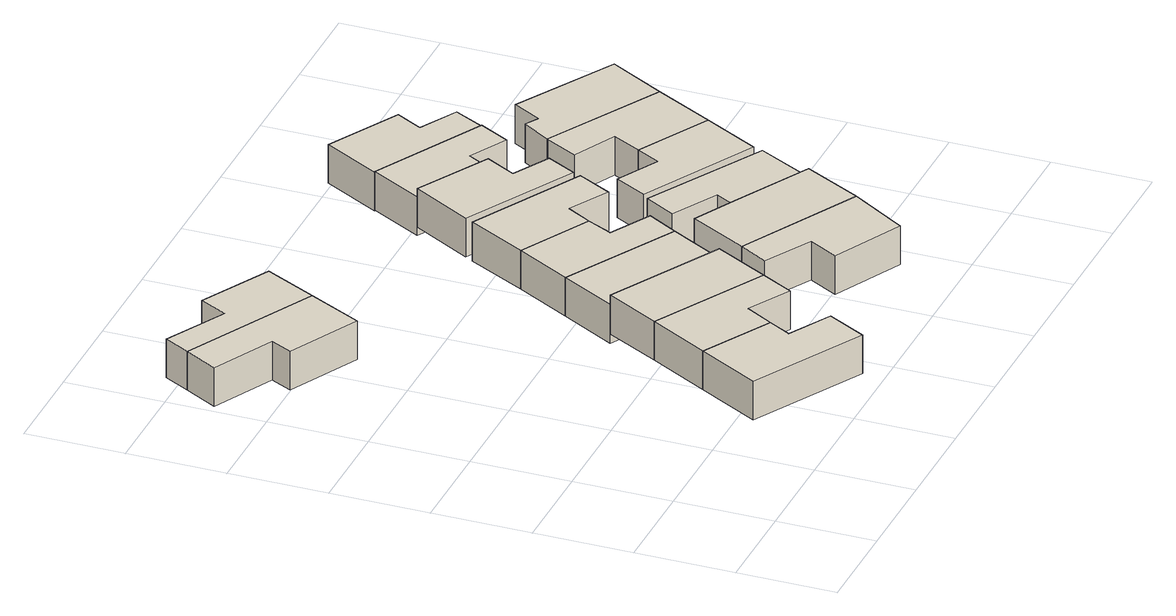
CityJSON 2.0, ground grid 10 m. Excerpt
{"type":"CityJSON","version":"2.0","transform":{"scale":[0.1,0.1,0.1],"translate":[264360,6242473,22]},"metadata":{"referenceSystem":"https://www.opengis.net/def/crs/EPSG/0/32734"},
"CityObjects":{
"building1":{"type":"Building","attributes":{"address":"55 Fairview Avenue Cape Town","building":"house","building:levels":1,"building_height":4.1,"plus_code":"4FRW3F92+79J","ground_height":24.28,"roof_height":28.38},"geometry":[{"type":"Solid","lod":"1","boundaries":[[[[0,1,2,3]],[[1,4,5,2]],[[4,6,7,5]],[[6,8,9,7]],[[8,10,11,9]],[[10,0,3,11]],[[3,2,5,7,9,11]],[[10,8,6,4,1,0]]]]}]},
"building2":{"type":"Building","attributes":{"address":"44 Fairview Avenue Woodstock Cape Town","building":"house","building:levels":1,"building_height":4.1,"plus_code":"4FRW3F92+F83","ground_height":22.59,"roof_height":26.69},"geometry":[{"type":"Solid","lod":"1","boundaries":[[[[12,13,14,15]],[[13,16,17,14]],[[16,18,19,17]],[[18,20,21,19]],[[20,22,23,21]],[[22,12,15,23]],[[15,14,17,19,21,23]],[[22,20,18,16,13,12]]]]}]},
"building3":{"type":"Building","attributes":{"address":"42 Fairview Avenue Woodstock Cape Town","building":"house","building:levels":1,"building_height":4.1,"plus_code":"4FRW3F92+F85","ground_height":22.59,"roof_height":26.69},"geometry":[{"type":"Solid","lod":"1","boundaries":[[[[24,25,26,27]],[[25,28,29,26]],[[28,30,31,29]],[[30,13,14,31]],[[13,12,15,14]],[[12,24,27,15]],[[27,26,29,31,14,15]],[[12,13,30,28,25,24]]]]}]},
"building4":{"type":"Building","attributes":{"address":"53 Fairview Avenue Cape Town","building":"house","building:levels":1,"building_height":4.1,"plus_code":"4FRW3F92+898","ground_height":24.28,"roof_height":28.38},"geometry":[{"type":"Solid","lod":"1","boundaries":[[[[8,6,7,9]],[[6,32,33,7]],[[32,34,35,33]],[[34,36,37,35]],[[36,38,39,37]],[[38,8,9,39]],[[9,7,33,35,37,39]],[[38,36,34,32,6,8]]]]}]},
"building5":{"type":"Building","attributes":{"address":"51 Fairview Avenue Cape Town","building":"house","building:levels":1,"building_height":4.1,"plus_code":"4FRW3F92+89H","ground_height":24.28,"roof_height":28.38},"geometry":[{"type":"Solid","lod":"1","boundaries":[[[[38,36,37,39]],[[36,40,41,37]],[[40,42,43,41]],[[42,38,39,43]],[[39,37,41,43]],[[42,40,36,38]]]]}]},
"building6":{"type":"Building","attributes":{"address":"49 Fairview Avenue Cape Town","building":"house","building:levels":1,"building_height":4.1,"plus_code":"4FRW3F92+8CV","ground_height":23.28,"roof_height":27.38},"geometry":[{"type":"Solid","lod":"1","boundaries":[[[[44,45,46,47]],[[45,48,49,46]],[[48,50,51,49]],[[50,44,47,51]],[[47,46,49,51]],[[50,48,45,44]]]]}]},
"building7":{"type":"Building","attributes":{"address":"47 Fairview Avenue Cape Town","building":"house","building:levels":1,"building_height":4.1,"plus_code":"4FRW3F92+9C7","ground_height":23.28,"roof_height":27.38},"geometry":[{"type":"Solid","lod":"1","boundaries":[[[[50,48,49,51]],[[48,52,53,49]],[[52,54,55,53]],[[54,56,57,55]],[[56,58,59,57]],[[58,50,51,59]],[[51,49,53,55,57,59]],[[58,56,54,52,48,50]]]]}]},
"building8":{"type":"Building","attributes":{"address":"Kitchener Road Woodstock Cape Town","building":"house","building:levels":1,"building_height":4.1,"plus_code":"4FRW3F92+7FV","ground_height":24.16,"roof_height":28.26},"geometry":[{"type":"Solid","lod":"1","boundaries":[[[[60,61,62,63]],[[61,64,65,62]],[[64,66,67,65]],[[66,68,69,67]],[[68,70,71,69]],[[70,60,63,71]],[[63,62,65,67,69,71]],[[70,68,66,64,61,60]]]]}]},
"building9":{"type":"Building","attributes":{"address":"45 Fairview Avenue Cape Town","building":"house","building:levels":1,"building_height":4.1,"plus_code":"4FRW3F92+9CW","ground_height":23.28,"roof_height":27.38},"geometry":[{"type":"Solid","lod":"1","boundaries":[[[[58,56,57,59]],[[56,72,73,57]],[[72,74,75,73]],[[74,76,77,75]],[[76,78,79,77]],[[78,58,59,79]],[[59,57,73,75,77,79]],[[78,76,74,72,56,58]]]]}]},
"building10":{"type":"Building","attributes":{"address":"18 Kitchener Road Woodstock Cape Town","building":"house","building:levels":1,"building_height":4.1,"plus_code":"4FRW3F92+8F7","ground_height":24.16,"roof_height":28.26},"geometry":[{"type":"Solid","lod":"1","boundaries":[[[[80,81,82,83]],[[81,84,85,82]],[[84,64,65,85]],[[64,61,62,65]],[[61,80,83,62]],[[83,82,85,65,62]],[[61,64,84,81,80]]]]}]},
"building11":{"type":"Building","attributes":{"address":"43 Fairview Avenue Cape Town","building":"house","building:levels":1,"building_height":4.1,"plus_code":"4FRW3F92+CC9","ground_height":23.28,"roof_height":27.38},"geometry":[{"type":"Solid","lod":"1","boundaries":[[[[86,87,88,89]],[[87,90,91,88]],[[90,92,93,91]],[[92,94,95,93]],[[94,96,97,95]],[[96,86,89,97]],[[89,88,91,93,95,97]],[[96,94,92,90,87,86]]]]}]},
"building12":{"type":"Building","attributes":{"address":"16 Kitchener Road Woodstock Cape Town","building":"house","building:levels":1,"building_height":4.1,"plus_code":"4FRW3F92+8FQ","ground_height":23.28,"roof_height":27.38},"geometry":[{"type":"Solid","lod":"1","boundaries":[[[[98,99,100,101]],[[99,102,103,100]],[[102,104,105,103]],[[104,106,107,105]],[[106,108,109,107]],[[108,98,101,109]],[[101,100,103,105,107,109]],[[108,106,104,102,99,98]]]]}]},
"building13":{"type":"Building","attributes":{"address":"41 Fairview Avenue Cape Town","building":"house","building:levels":1,"building_height":4.1,"plus_code":"4FRW3F92+CFR","ground_height":22.39,"roof_height":26.49},"geometry":[{"type":"Solid","lod":"1","boundaries":[[[[110,111,112,113]],[[111,114,115,112]],[[114,116,117,115]],[[116,118,119,117]],[[118,120,121,119]],[[120,110,113,121]],[[113,112,115,117,119,121]],[[120,118,116,114,111,110]]]]}]},
"building14":{"type":"Building","attributes":{"address":"14 Kitchener Road Woodstock Cape Town","building":"house","building:levels":1,"building_height":4.1,"plus_code":"4FRW3F92+8GR","ground_height":23.24,"roof_height":27.34},"geometry":[{"type":"Solid","lod":"1","boundaries":[[[[122,123,124,125]],[[123,126,127,124]],[[126,128,129,127]],[[128,130,131,129]],[[130,132,133,131]],[[132,122,125,133]],[[125,124,127,129,131,133]],[[132,130,128,126,123,122]]]]}]},
"building15":{"type":"Building","attributes":{"address":"39 Fairview Avenue Cape Town","building":"house","building:levels":1,"building_height":4.1,"plus_code":"4FRW3F92+FF4","ground_height":22.26,"roof_height":26.36},"geometry":[{"type":"Solid","lod":"1","boundaries":[[[[134,135,136,137]],[[135,138,139,136]],[[138,140,141,139]],[[140,142,143,141]],[[142,144,145,143]],[[144,134,137,145]],[[137,136,139,141,143,145]],[[144,142,140,138,135,134]]]]}]},
"building16":{"type":"Building","attributes":{"address":"12 Kitchener Road Woodstock Cape Town","building":"house","building:levels":1,"building_height":4.1,"plus_code":"4FRW3F92+9GP","ground_height":23.24,"roof_height":27.34},"geometry":[{"type":"Solid","lod":"1","boundaries":[[[[146,147,148,149]],[[147,150,151,148]],[[150,152,153,151]],[[152,123,124,153]],[[123,122,125,124]],[[122,146,149,125]],[[149,148,151,153,124,125]],[[122,123,152,150,147,146]]]]}]},
"building17":{"type":"Building","attributes":{"address":"10 Kitchener Road Woodstock Cape Town","building":"house","building:levels":1,"building_height":4.1,"plus_code":"4FRW3F92+CG4","ground_height":23.24,"roof_height":27.34},"geometry":[{"type":"Solid","lod":"1","boundaries":[[[[154,155,156,157]],[[155,158,159,156]],[[158,147,148,159]],[[147,146,149,148]],[[146,160,161,149]],[[160,154,157,161]],[[157,156,159,148,149,161]],[[160,146,147,158,155,154]]]]}]}
},
"vertices":[
[248,10,23],[270,50,23],[270,50,64],[248,10,64],[226,74,23],[226,74,64],[239,97,23],[239,97,64],[168,136,23],[168,136,64],[133,73,23],[133,73,64],
[160,517,6],[24,587,6],[24,587,47],[160,517,47],[5,553,6],[5,553,47],[69,521,6],[69,521,47],[58,499,6],[58,499,47],[132,462,6],[132,462,47],
[187,570,6],[115,608,6],[115,608,47],[187,570,47],[101,580,6],[101,580,47],[38,613,6],[38,613,47],
[255,125,23],[255,125,64],[299,101,23],[299,101,64],[317,134,23],[317,134,64],[202,197,23],[202,197,64],
[347,189,23],[347,189,64],[232,252,23],[232,252,64],
[232,252,13],[347,189,13],[347,189,54],[232,252,54],[378,245,13],[378,245,54],[263,308,13],[263,308,54],
[396,276,13],[396,276,54],[354,299,13],[354,299,54],[367,325,13],[367,325,54],[294,364,13],[294,364,54],
[447,50,22],[483,107,22],[483,107,63],[447,50,63],[360,172,22],[360,172,63],[343,143,22],[343,143,63],[391,116,22],[391,116,63],[375,86,22],[375,86,63],
[381,350,13],[381,350,54],[422,327,13],[422,327,54],[441,362,13],[441,362,54],[326,424,13],[326,424,54],
[514,166,22],[439,206,22],[439,206,63],[514,166,63],[391,231,22],[391,231,63],
[439,452,13],[365,493,13],[365,493,54],[439,452,54],[330,432,13],[330,432,54],[444,370,13],[444,370,54],[460,400,13],[460,400,54],[422,421,13],[422,421,54],
[439,206,13],[514,166,13],[514,166,54],[439,206,54],[544,223,13],[544,223,54],[424,290,13],[424,290,54],[406,258,13],[406,258,54],[453,232,13],[453,232,54],
[365,493,4],[439,452,4],[439,452,45],[365,493,45],[452,475,4],[452,475,45],[491,454,4],[491,454,45],[508,485,4],[508,485,45],[394,546,4],[394,546,45],
[579,290,12],[505,330,12],[505,330,53],[579,290,53],[492,306,12],[492,306,53],[449,329,12],[449,329,53],[431,296,12],[431,296,53],[548,233,12],[548,233,53],
[394,546,3],[508,485,3],[508,485,44],[394,546,44],[524,516,3],[524,516,44],[485,537,3],[485,537,44],[500,564,3],[500,564,44],[426,604,3],[426,604,44],
[611,350,12],[494,415,12],[494,415,53],[611,350,53],[476,381,12],[476,381,53],[520,359,12],[520,359,53],
[541,465,12],[525,436,12],[525,436,53],[541,465,53],[512,444,12],[512,444,53],[643,407,12],[643,407,53]
]}
